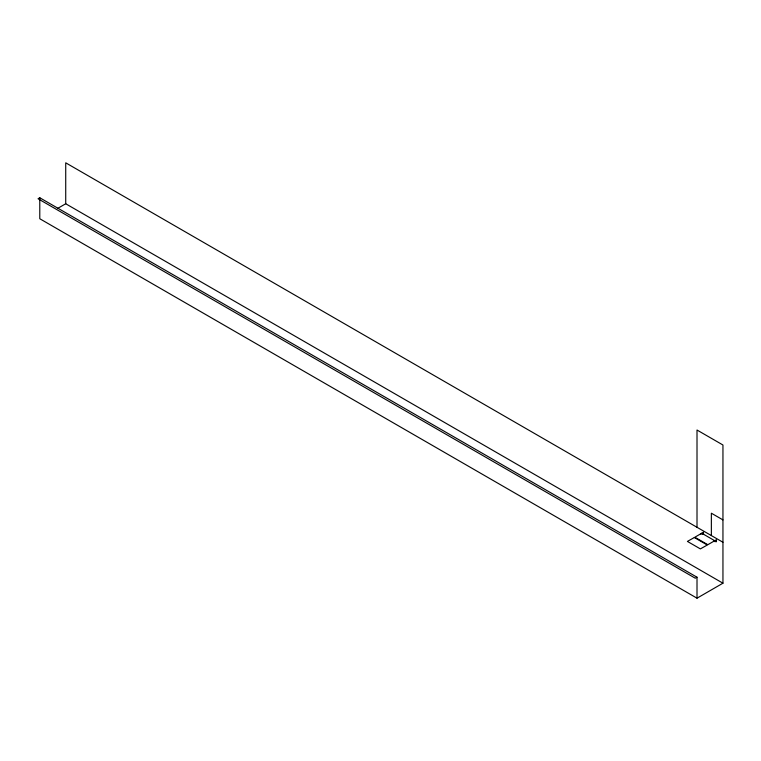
<?xml version="1.0" encoding="UTF-8"?>
<svg xmlns="http://www.w3.org/2000/svg" width="761" height="761" viewBox="0 0 761 761"><rect width="100%" height="100%" fill="white"/><g stroke="black" fill="none" stroke-linecap="round" stroke-linejoin="round"><path stroke-width="1.14" d="M697.009 577.209L39.781 197.765L38.05 198.764L695.278 578.208L697.009 577.209L697.009 598.184L722.95 583.202L722.95 445.004L697.009 430.022L697.009 527.287M57.741 208.371L65.722 203.758L722.95 583.202M700.605 533.899L703.497 534.222L703.497 532.224L694.841 537.218L707.816 544.714L716.462 539.72L716.462 541.718L713.58 541.385M722.95 519.896L711.364 513.209L711.364 535.573M722.95 542.26L65.722 162.816L65.722 203.758M701.766 533.223L714.731 540.719M697.009 598.184L39.781 218.74L39.781 197.765M694.327 537.523L687.411 541.413L700.377 548.9L707.302 545.009L694.327 537.523"/></g></svg>
